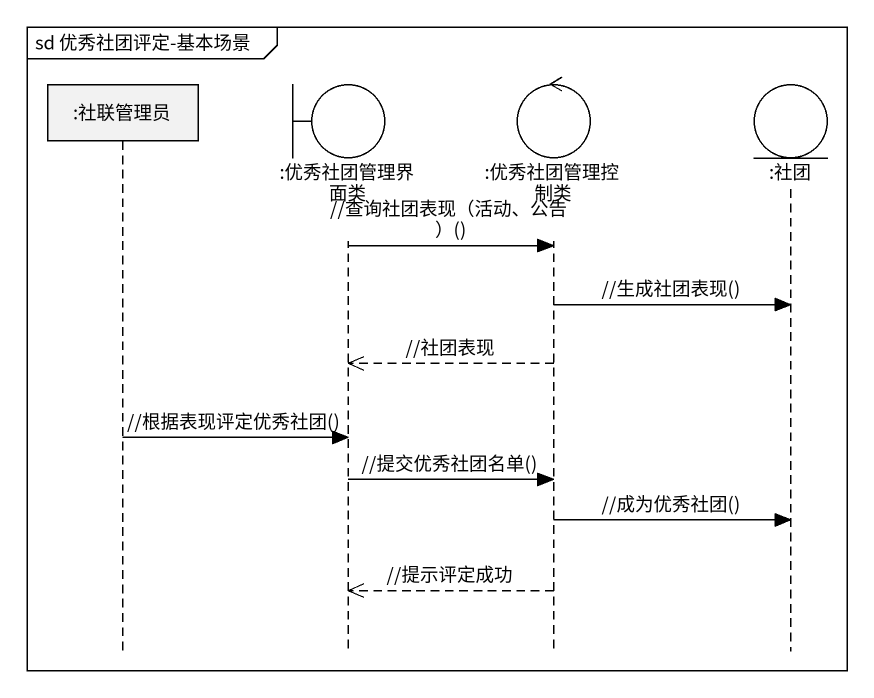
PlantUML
@startuml
mainframe sd 优秀社团评定-基本场景
hide footbox
participant ":社联管理员" as 社联管理员
boundary ":优秀社团管理界面类" as 优秀社团管理界面类
control ":优秀社团管理控制类" as 优秀社团管理控制类
entity ":社团" as 社团

优秀社团管理界面类 -> 优秀社团管理控制类 : //查询社团表现（活动、公告）()
优秀社团管理控制类 -> 社团 : //生成社团表现()
优秀社团管理控制类 -->> 优秀社团管理界面类 : //社团表现
社联管理员 -> 优秀社团管理界面类 : //根据表现评定优秀社团()
优秀社团管理界面类 -> 优秀社团管理控制类 : //提交优秀社团名单()
优秀社团管理控制类 -> 社团 : //成为优秀社团()
优秀社团管理控制类 -->> 优秀社团管理界面类 : //提示评定成功
@enduml
